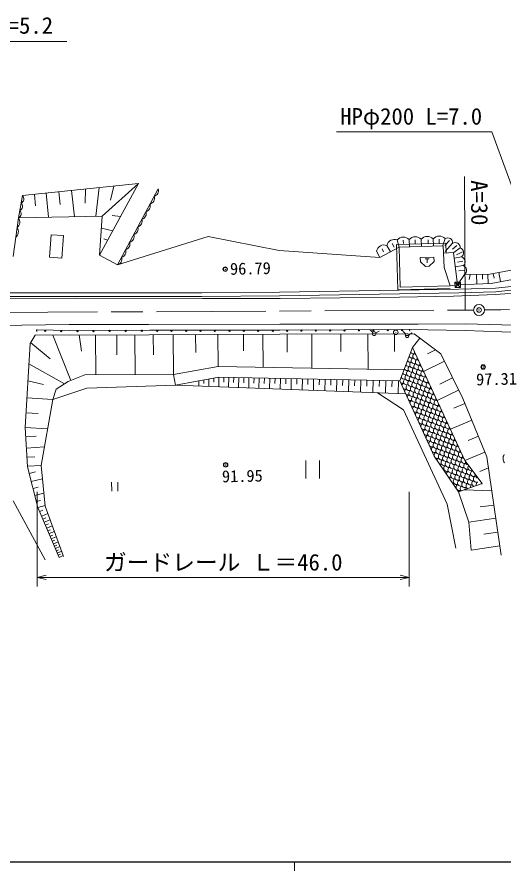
# Model space of a CAD drawing. Units: millimetres, scale not verified. Extents: x 40000 to 680000, y 20000 to 380000.
# Drawn here: x 237476 to 291026, y 204000 to 297999 of the extents above; entities that cross this region are included whole.
import ezdxf
from ezdxf.enums import TextEntityAlignment as Align

# ---------------------------------------------------------------- set-up
doc = ezdxf.new("R2010")
doc.units = ezdxf.units.MM
doc.header["$LTSCALE"] = 1000
doc.header["$PDMODE"] = 32
doc.header["$PDSIZE"] = 500
doc.linetypes.add('CHAIN', pattern=[18.5, 12, -1.5, 3.5, -1.5])
for name, color, linetype, lineweight in [('M-BGD', 7, 'Continuous', 13), ('M-BMK', 2, 'CHAIN', 13), ('M-STR-HTXT', 7, 'Continuous', 13), ('M-TTL-BAND', 7, 'Continuous', 25)]:
    doc.layers.add(name, color=color, linetype=linetype, lineweight=lineweight)
doc.styles.add('ＭＳ ゴシック', font='')
doc.styles.get('ＭＳ ゴシック').set_extended_font_data('MS Gothic')

msp = doc.modelspace()

# ---------------------------------------------------------------- linework, layer by layer
at = {"layer": 'M-BGD'}
for p, q in [((286756, 265742), (286680, 280444)), ((238083, 278339), (250834, 279678)), ((246497, 279222), (246122, 276071)), ((246550, 271796), (250834, 279678)), ((250834, 279678), (246847, 276086)), ((248134, 279394), (247761, 277847)), ((237642, 275901), (238083, 278339)), ((239376, 278475), (239509, 277208)), ((240669, 278610), (240946, 275967)), ((242072, 278758), (242217, 277377)), ((243474, 278905), (243777, 276024)), ((245001, 279065), (244952, 277519)), ((248525, 270706), (253000, 279097)), ((237027, 271646), (237642, 275901)), ((237642, 275901), (246847, 276086)), ((246550, 271796), (246847, 276086)), ((248868, 276060), (247953, 276166)), ((247996, 274456), (246755, 274757)), ((241236, 274040), (241046, 271557)), ((242582, 273937), (241236, 274040)), ((242392, 271454), (242582, 273937)), ((247444, 273441), (247034, 273574)), ((258491, 273830), (248525, 270706)), ((258491, 273830), (266297, 272317)), ((281931, 273537), (281968, 272738)), ((283248, 273574), (283279, 272838)), ((283903, 273561), (283888, 273021)), ((284566, 273612), (284318, 272861)), ((277392, 271537), (279507, 272668)), ((278155, 272852), (278550, 272157)), ((278746, 273074), (278963, 272663)), ((279296, 273463), (279507, 272668)), ((284346, 272805), (279507, 272668)), ((279631, 268264), (279507, 272668)), ((279957, 273447), (279993, 273060)), ((280613, 273500), (280652, 272701)), ((281273, 273476), (281281, 273074)), ((282686, 273465), (282696, 273036)), ((284462, 270414), (284346, 272805)), ((285051, 273397), (284516, 272837)), ((285389, 273095), (284572, 272206)), ((285864, 272853), (285381, 272463)), ((246550, 271796), (248525, 270706)), ((266297, 272317), (277392, 271537)), ((277014, 272242), (277392, 271537)), ((277637, 272467), (277796, 272152)), ((284385, 272006), (285481, 272092)), ((285939, 268532), (285481, 272092)), ((286213, 272578), (285529, 272087)), ((286455, 272164), (285816, 271840)), ((241046, 271557), (242392, 271454)), ((281833, 271541), (283333, 271573)), ((281844, 271042), (281833, 271541)), ((282410, 270553), (281844, 271042)), ((282376, 271375), (282798, 271384)), ((282587, 271380), (282596, 270957)), ((283343, 271073), (282799, 270562)), ((283333, 271573), (283343, 271073)), ((286371, 271605), (285600, 271456)), ((286506, 271111), (285919, 271000)), ((282799, 270562), (282410, 270553)), ((285119, 268419), (284462, 270414)), ((286530, 270632), (285705, 270504)), ((286696, 270146), (286066, 270048)), ((290477, 269864), (290663, 268881)), ((286688, 269659), (285939, 268532)), ((287315, 269664), (287211, 269100)), ((288002, 269668), (288045, 268612)), ((288655, 269673), (288676, 269163)), ((289254, 269677), (289295, 268670)), ((289609, 268682), (294406, 269589)), ((289855, 269746), (289947, 269255)), ((279631, 268264), (285119, 268419)), ((285939, 268532), (285119, 268419)), ((285638, 268820), (286238, 268833)), ((285638, 268820), (286251, 268233)), ((285651, 268220), (285638, 268820)), ((285651, 268220), (286238, 268833)), ((286251, 268233), (285651, 268220)), ((285939, 268532), (289609, 268682)), ((286238, 268833), (286251, 268233)), ((294002, 268173), (290121, 267737)), ((225786, 266946), (243895, 267058)), ((227747, 267248), (243919, 267248)), ((257884, 267017), (243895, 267058)), ((257804, 267239), (243919, 267248)), ((257804, 267239), (266358, 267303)), ((266416, 267014), (257884, 267017)), ((279524, 267532), (266358, 267303)), ((266416, 267014), (279553, 267154)), ((286082, 267635), (279524, 267532)), ((279553, 267154), (285495, 267259)), ((285495, 267259), (290100, 267456)), ((286082, 267635), (290121, 267737)), ((290100, 267456), (294019, 267743)), ((235064, 264053), (243218, 264144)), ((251942, 264145), (243218, 264144)), ((251942, 264145), (266384, 264193)), ((281598, 264210), (266384, 264193)), ((281598, 264210), (286769, 264236)), ((239686, 263564), (243219, 263494)), ((243219, 263494), (252087, 263539)), ((252087, 263539), (266386, 263543)), ((266386, 263543), (280618, 263621)), ((276302, 263579), (276604, 263290)), ((276939, 263243), (277308, 263438)), ((279133, 263297), (279123, 263296)), ((279128, 263301), (279128, 263291)), ((279937, 263367), (280239, 263078)), ((280574, 263031), (280944, 263226)), ((280618, 263621), (286773, 263486)), ((238897, 262070), (239472, 262995)), ((239472, 262995), (251992, 263014)), ((241412, 262998), (243382, 257992)), ((244309, 263002), (244573, 261212)), ((246113, 263005), (246120, 258617)), ((248454, 263009), (248457, 260817)), ((250443, 263012), (250450, 258634)), ((266388, 263093), (251992, 263014)), ((252453, 263017), (252465, 260811)), ((254650, 263029), (254673, 258651)), ((254650, 263029), (254673, 258651)), ((257109, 263042), (257120, 261069)), ((259569, 263056), (259588, 259543)), ((259569, 263056), (259588, 259543)), ((262369, 263071), (262379, 261243)), ((264517, 263083), (264536, 259448)), ((266388, 263093), (281157, 263134)), ((267192, 263095), (267197, 261125)), ((269885, 263102), (269895, 259345)), ((273085, 263111), (273091, 261182)), ((276074, 263120), (276085, 259227)), ((276545, 263141), (276963, 263151)), ((278999, 263128), (279005, 261180)), ((280181, 262929), (280599, 262939)), ((281792, 262654), (280973, 261616)), ((281157, 263134), (284096, 260917)), ((238369, 252815), (238897, 262070)), ((238961, 262172), (241110, 260386)), ((279567, 257960), (280973, 261616)), ((286743, 249184), (280973, 261616)), ((283516, 261354), (282629, 260921)), ((286493, 256010), (284096, 260917)), ((238769, 259826), (242698, 257620)), ((284487, 260117), (282189, 258996)), ((243103, 257879), (244922, 258612)), ((254673, 258651), (244922, 258612)), ((254888, 257470), (254673, 258651)), ((238662, 257945), (240392, 257540)), ((241760, 257020), (243103, 257879)), ((254888, 257470), (259685, 258341)), ((257467, 257938), (257456, 257375)), ((258007, 258036), (258000, 257653)), ((258576, 258139), (258561, 257334)), ((259116, 258237), (259111, 257792)), ((259685, 258341), (259665, 257293)), ((279567, 257960), (259685, 258341)), ((260223, 258330), (260213, 257802)), ((260761, 258320), (260741, 257253)), ((261309, 258310), (261298, 257771)), ((261856, 258299), (261836, 257213)), ((262414, 258288), (262403, 257740)), ((262971, 258278), (262950, 257172)), ((263539, 258267), (263528, 257709)), ((264106, 258256), (264085, 257130)), ((264684, 258245), (264673, 257677)), ((265262, 258234), (265240, 257087)), ((265850, 258223), (265839, 257644)), ((266438, 258211), (266416, 257043)), ((267037, 258200), (267025, 257611)), ((267635, 258188), (267613, 256999)), ((268245, 258177), (268233, 257577)), ((268854, 258165), (268831, 256954)), ((269475, 258153), (269463, 257542)), ((270095, 258141), (270072, 256908)), ((270727, 258129), (270715, 257507)), ((271359, 258117), (271334, 256861)), ((272002, 258105), (271989, 257471)), ((272645, 258092), (272620, 256814)), ((273299, 258080), (273287, 257435)), ((273954, 258067), (273929, 256765)), ((274620, 258055), (274608, 257398)), ((275286, 258042), (275261, 256716)), ((275965, 258029), (275952, 257360)), ((276643, 258016), (276617, 256666)), ((277334, 258003), (277321, 257321)), ((278024, 257989), (277998, 256615)), ((278727, 257976), (278714, 257282)), ((279430, 257962), (279404, 256563)), ((283364, 249674), (279567, 257960)), ((283983, 257583), (285387, 258273)), ((241396, 255902), (245156, 257131)), ((241396, 255902), (241760, 257020)), ((245156, 257131), (254888, 257470)), ((254888, 257470), (280221, 256532)), ((279975, 254757), (277138, 256646)), ((286038, 256940), (283678, 255788)), ((238554, 256064), (241396, 255902)), ((240119, 248640), (241396, 255902)), ((289148, 249601), (286493, 256010)), ((284773, 244374), (279975, 254757)), ((286728, 255443), (285516, 254941)), ((238462, 254440), (239787, 254364)), ((287487, 253611), (285139, 252639)), ((238369, 252815), (238626, 248493)), ((238369, 252815), (240828, 252675)), ((238429, 251802), (239564, 251869)), ((288215, 251854), (287078, 251382)), ((238503, 250554), (240476, 250671)), ((288943, 250096), (286743, 249184)), ((238563, 249553), (239430, 249604)), ((269242, 249195), (269242, 247195)), ((270742, 247195), (270742, 249195)), ((286024, 245723), (283364, 249674)), ((288627, 246644), (286743, 249184)), ((289148, 249601), (289973, 244044)), ((238622, 248551), (240119, 248640)), ((238626, 248493), (239773, 244011)), ((240560, 244156), (240119, 248640)), ((289330, 248376), (288373, 247959)), ((238812, 247764), (239492, 247938)), ((239042, 246869), (240262, 247182)), ((247875, 246790), (247896, 245790)), ((248541, 246804), (248562, 245804)), ((288627, 246644), (286024, 245723)), ((239238, 246102), (239789, 246243)), ((239434, 245335), (240419, 245587)), ((287165, 242399), (286024, 245723)), ((289706, 245845), (286658, 245962)), ((237028, 244738), (240580, 238237)), ((239604, 244673), (240045, 244786)), ((239773, 244011), (240555, 244211)), ((242102, 238522), (239773, 244011)), ((239967, 243554), (240306, 243698)), ((242593, 238620), (240560, 244156)), ((284773, 244374), (285721, 239550)), ((289938, 244277), (288433, 244064)), ((290721, 238769), (289973, 244044)), ((240183, 243046), (240862, 243335)), ((240324, 242712), (240656, 242853)), ((240466, 242378), (241112, 242652)), ((290146, 242822), (287165, 242399)), ((290146, 242822), (287165, 242399)), ((240601, 242060), (240916, 242194)), ((240736, 241742), (241350, 242003)), ((287418, 239324), (287165, 242399)), ((240864, 241440), (241164, 241567)), ((240993, 241137), (241577, 241385)), ((241115, 240849), (241400, 240970)), ((241237, 240561), (241793, 240797)), ((290363, 241297), (288827, 241079)), ((241353, 240287), (241625, 240402)), ((241470, 240013), (241999, 240238)), ((241580, 239752), (241838, 239862)), ((241691, 239492), (242194, 239705)), ((290579, 239773), (287418, 239324)), ((241796, 239243), (242042, 239348)), ((241902, 238995), (242380, 239198)), ((242002, 238759), (242235, 238858)), ((242102, 238522), (242558, 238715))]:
    msp.add_line(p, q, dxfattribs=at)
for points in [[(286688, 269659), (289495, 269678), (294213, 270570), (298030, 271347), (301063, 272139), (304493, 273208), (307431, 274480)], [(285128, 268120), (279340, 267956), (279198, 272960), (284631, 273113), (284684, 272021)], [(266351, 267703), (279517, 267932), (286074, 268035), (290094, 268137), (293948, 268570), (295521, 268821)], [(227747, 267648), (243919, 267648), (257803, 267639), (266355, 267703)], [(286769, 264236), (290785, 264102), (294835, 264040), (298922, 264125)], [(286773, 263486), (290795, 263352), (294866, 263291), (298986, 263377)], [(254673, 258651), (259588, 259543), (280025, 259151)], [(291056, 249850), (291000, 249744), (290960, 249632), (290939, 249515), (290936, 249396), (290950, 249274), (290980, 249152), (291024, 249032), (291080, 248917)]]:
    msp.add_lwpolyline(points, dxfattribs=at)
for centre, radius in [((260372, 270244), 200), ((288295, 265750), 600), ((240568, 263472), 75), ((242335, 263437), 75), ((244105, 263424), 75), ((245879, 263433), 75), ((247653, 263442), 75), ((249427, 263451), 75), ((251200, 263460), 75), ((252882, 263464), 75), ((254471, 263465), 75), ((256059, 263465), 75), ((257648, 263465), 75), ((259237, 263466), 75), ((260826, 263466), 75), ((262415, 263467), 75), ((264003, 263467), 75), ((265592, 263468), 75), ((267177, 263472), 75), ((268759, 263481), 75), ((270340, 263490), 75), ((271921, 263498), 75), ((273503, 263507), 75), ((275084, 263516), 75), ((276754, 263146), 209), ((276665, 263524), 75), ((278247, 263533), 75), ((279128, 263296), 250), ((279828, 263542), 75), ((280390, 262934), 209), ((288747, 259480), 200), ((260414, 248704), 200)]:
    msp.add_circle(centre, radius, dxfattribs=at)
for centre, radius, start, end in [((237689, 277991), 526, 298.05832, 41.42297), ((251918, 278057), 665, 286.30152, 17.55863), ((252365, 278896), 665, 286.3016, 17.55884), ((237541, 277178), 526, 298.05793, 41.42282), ((251470, 277218), 665, 286.3016, 17.55884), ((237394, 276365), 526, 298.05854, 41.42275), ((251023, 276379), 665, 286.3016, 17.55884), ((236950, 275458), 822, 310.95151, 32.60531), ((250576, 275540), 665, 286.3016, 17.55884), ((236796, 274394), 822, 310.95151, 32.60531), ((250128, 274701), 665, 286.30211, 17.55834), ((249681, 273862), 665, 286.30152, 17.55863), ((279971, 272908), 874, 42.66685, 140.5669), ((281288, 272945), 874, 42.66613, 140.56762), ((282606, 272982), 874, 42.66671, 140.56747), ((283923, 273019), 874, 42.66685, 140.5669), ((284848, 273147), 544, 354.5298, 121.24084), ((249233, 273023), 665, 286.3016, 17.55884), ((277843, 272065), 847, 68.39187, 167.91111), ((278983, 272675), 847, 68.39175, 167.91102), ((285672, 272630), 544, 354.52949, 121.24098), ((248786, 272184), 665, 286.301, 17.55892), ((286041, 272050), 555, 306.58067, 71.90748), ((248338, 271345), 665, 286.30121, 17.55923), ((286199, 271078), 555, 306.58126, 71.90755), ((286357, 270105), 555, 306.58079, 71.90736), ((239685, 263489), 75, 88.86747, 268.86747), ((280619, 263546), 75, 270.3147, 90.3147), ((281227, 261758), 350, 217.01537, 239.18147), ((280886, 260827), 350, 213.83123, 294.8945), ((281056, 261292), 350, 215.43795, 294.8945), ((281181, 260191), 350, 114.8945, 294.8945), ((281351, 260656), 350, 114.8945, 294.8945), ((281522, 261122), 350, 170.60752, 239.18147), ((281817, 260486), 350, 170.60752, 239.18147), ((280545, 259896), 350, 210.51726, 294.8945), ((280716, 260361), 350, 212.19215, 294.8945), ((280840, 259260), 350, 114.8945, 294.8945), ((281011, 259725), 350, 114.8945, 294.8945), ((281476, 259555), 350, 114.8945, 294.8945), ((281647, 260020), 350, 114.8945, 294.8945), ((281942, 259385), 350, 114.8945, 294.8945), ((282112, 259850), 350, 170.60752, 239.18147), ((280204, 258965), 350, 207.0434, 294.8945), ((280375, 259430), 350, 208.80255, 294.8945), ((280500, 258329), 350, 114.8945, 294.8945), ((280670, 258794), 350, 114.8945, 294.8945), ((281135, 258624), 350, 114.8945, 294.8945), ((281306, 259089), 350, 114.8945, 294.8945), ((281601, 258454), 350, 114.8945, 294.8945), ((281771, 258919), 350, 114.8945, 294.8945), ((282066, 258283), 350, 114.8945, 294.8945), ((282237, 258749), 350, 114.8945, 294.8945), ((282407, 259214), 350, 170.60752, 239.18147), ((282702, 258578), 350, 170.60752, 239.18147), ((279864, 258034), 350, 235.57483, 294.8945), ((280034, 258499), 350, 205.23435, 294.8945), ((280159, 257398), 350, 114.8945, 174.75265), ((280329, 257863), 350, 114.8945, 294.8945), ((280795, 257693), 350, 114.8945, 294.8945), ((280965, 258159), 350, 114.8945, 294.8945), ((281260, 257523), 350, 114.8945, 294.8945), ((281430, 257988), 350, 114.8945, 294.8945), ((281726, 257352), 350, 114.8945, 294.8945), ((281896, 257818), 350, 114.8945, 294.8945), ((282361, 257647), 350, 114.8945, 294.8945), ((282532, 258113), 350, 114.8945, 294.8945), ((282827, 257477), 350, 114.8945, 294.8945), ((282997, 257942), 350, 170.60752, 239.18147), ((280159, 257398), 350, 234.48435, 294.8945), ((280454, 256762), 350, 114.8945, 175.88054), ((280624, 257228), 350, 114.8945, 294.8945), ((280919, 256592), 350, 114.8945, 294.8945), ((281090, 257057), 350, 114.8945, 294.8945), ((281385, 256421), 350, 114.8945, 294.8945), ((281555, 256887), 350, 114.8945, 294.8945), ((282021, 256716), 350, 114.8945, 294.8945), ((282191, 257182), 350, 114.8945, 294.8945), ((282486, 256546), 350, 114.8945, 294.8945), ((282657, 257011), 350, 114.8945, 294.8945), ((282952, 256376), 350, 114.8945, 294.8945), ((283122, 256841), 350, 114.8945, 294.8945), ((283292, 257307), 350, 170.60752, 239.18147), ((283588, 256671), 350, 170.60752, 239.18147), ((280454, 256762), 350, 233.35645, 294.8945), ((280749, 256126), 350, 114.8945, 177.05047), ((280749, 256126), 350, 232.18653, 294.8945), ((281044, 255490), 350, 114.8945, 178.26807), ((281214, 255956), 350, 114.8945, 294.8945), ((281680, 255785), 350, 114.8945, 294.8945), ((281850, 256251), 350, 114.8945, 294.8945), ((282145, 255615), 350, 114.8945, 294.8945), ((282316, 256080), 350, 114.8945, 294.8945), ((282611, 255445), 350, 114.8945, 294.8945), ((282781, 255910), 350, 114.8945, 294.8945), ((283247, 255740), 350, 114.8945, 294.8945), ((283417, 256205), 350, 114.8945, 294.8945), ((283712, 255569), 350, 114.8945, 294.8945), ((283883, 256035), 350, 170.60752, 239.18147), ((281044, 255490), 350, 230.96893, 294.8945), ((281339, 254854), 350, 114.8945, 179.54031), ((281509, 255320), 350, 114.8945, 294.8945), ((281805, 254684), 350, 114.8945, 294.8945), ((281975, 255149), 350, 114.8945, 294.8945), ((282270, 254514), 350, 114.8945, 294.8945), ((282440, 254979), 350, 114.8945, 294.8945), ((282906, 254809), 350, 114.8945, 294.8945), ((283076, 255274), 350, 114.8945, 294.8945), ((283371, 254638), 350, 114.8945, 294.8945), ((283542, 255104), 350, 114.8945, 294.8945), ((283837, 254468), 350, 114.8945, 294.8945), ((284007, 254933), 350, 114.8945, 294.8945), ((284178, 255399), 350, 170.60752, 239.18147), ((284473, 254763), 350, 170.60752, 239.18147), ((281339, 254854), 350, 229.69668, 294.8945), ((281634, 254219), 350, 114.8945, 180.87602), ((281634, 254219), 350, 228.36097, 294.8945), ((281929, 253583), 350, 114.8945, 182.28663), ((282100, 254048), 350, 114.8945, 294.8945), ((282565, 253878), 350, 114.8945, 294.8945), ((282736, 254343), 350, 114.8945, 294.8945), ((283031, 253707), 350, 114.8945, 294.8945), ((283201, 254173), 350, 114.8945, 294.8945), ((283496, 253537), 350, 114.8945, 294.8945), ((283667, 254002), 350, 114.8945, 294.8945), ((284132, 253832), 350, 114.8945, 294.8945), ((284302, 254298), 350, 114.8945, 294.8945), ((284598, 253662), 350, 114.8945, 294.8945), ((284768, 254127), 350, 170.60752, 239.18147), ((281929, 253583), 350, 226.95037, 294.8945), ((282224, 252947), 350, 114.8945, 183.78737), ((282395, 253412), 350, 114.8945, 294.8945), ((282690, 252776), 350, 114.8945, 294.8945), ((282860, 253242), 350, 114.8945, 294.8945), ((283155, 252606), 350, 114.8945, 294.8945), ((283326, 253071), 350, 114.8945, 294.8945), ((283791, 252901), 350, 114.8945, 294.8945), ((283962, 253367), 350, 114.8945, 294.8945), ((284257, 252731), 350, 114.8945, 294.8945), ((284427, 253196), 350, 114.8945, 294.8945), ((284722, 252560), 350, 114.8945, 294.8945), ((284893, 253026), 350, 114.8945, 294.8945), ((285063, 253491), 350, 170.60752, 239.18147), ((285358, 252855), 350, 170.60752, 239.18147), ((282224, 252947), 350, 225.44962, 294.8945), ((282519, 252311), 350, 114.8945, 185.39941), ((282519, 252311), 350, 223.83759, 294.8945), ((282815, 251675), 350, 114.8945, 187.15358), ((282985, 252140), 350, 114.8945, 294.8945), ((283450, 251970), 350, 114.8945, 294.8945), ((283621, 252436), 350, 114.8945, 294.8945), ((283916, 251800), 350, 114.8945, 294.8945), ((284086, 252265), 350, 114.8945, 294.8945), ((284381, 251629), 350, 114.8945, 294.8945), ((284552, 252095), 350, 114.8945, 294.8945), ((285017, 251924), 350, 114.8945, 294.8945), ((285188, 252390), 350, 114.8945, 294.8945), ((285483, 251754), 350, 114.8945, 294.8945), ((285653, 252219), 350, 170.60752, 239.18147), ((282815, 251675), 350, 222.08342, 294.8945), ((283110, 251039), 350, 114.8945, 189.09805), ((283280, 251505), 350, 114.8945, 294.8945), ((283575, 250869), 350, 114.8945, 294.8945), ((283746, 251334), 350, 114.8945, 294.8945), ((284041, 250698), 350, 114.8945, 294.8945), ((284211, 251164), 350, 114.8945, 294.8945), ((284677, 250993), 350, 114.8945, 294.8945), ((284847, 251459), 350, 114.8945, 294.8945), ((285142, 250823), 350, 114.8945, 294.8945), ((285312, 251289), 350, 114.8945, 294.8945), ((285778, 251118), 350, 114.8945, 294.8945), ((285948, 251584), 350, 170.60752, 239.18147), ((286243, 250948), 350, 170.60752, 239.18147), ((283110, 251039), 350, 220.13895, 294.8945), ((283405, 250403), 350, 114.8945, 191.31607), ((283405, 250403), 350, 217.92092, 294.8945), ((283700, 249767), 350, 114.8945, 193.97744), ((283870, 250233), 350, 114.8945, 294.8945), ((284336, 250062), 350, 114.8945, 294.8945), ((284506, 250528), 350, 114.8945, 294.8945), ((284801, 249892), 350, 114.8945, 294.8945), ((284972, 250358), 350, 114.8945, 294.8945), ((285267, 249722), 350, 114.8945, 294.8945), ((285437, 250187), 350, 114.8945, 294.8945), ((285607, 250653), 350, 114.8945, 294.8945), ((285903, 250017), 350, 114.8945, 294.8945), ((286073, 250482), 350, 114.8945, 294.8945), ((286368, 249846), 350, 114.8945, 294.8945), ((286538, 250312), 350, 170.60752, 239.18147), ((283700, 249767), 350, 233.1269, 294.8945), ((283995, 249131), 350, 114.8945, 162.97868), ((284165, 249597), 350, 114.8945, 294.8945), ((284460, 248961), 350, 114.8945, 294.8945), ((284631, 249427), 350, 114.8945, 294.8945), ((284926, 248791), 350, 114.8945, 294.8945), ((285096, 249256), 350, 114.8945, 294.8945), ((285562, 249086), 350, 114.8945, 294.8945), ((285732, 249551), 350, 114.8945, 294.8945), ((286027, 248915), 350, 114.8945, 294.8945), ((286198, 249381), 350, 114.8945, 294.8945), ((286663, 249210), 350, 114.8945, 294.8945), ((286834, 249676), 350, 170.60752, 239.18147), ((287129, 249040), 350, 166.35689, 266.78694), ((283995, 249131), 350, 264.92359, 294.8945), ((284290, 248496), 350, 114.8945, 142.30424), ((284290, 248496), 350, 285.59803, 294.8945), ((284585, 247860), 350, 114.8945, 123.95405), ((284756, 248325), 350, 114.8945, 294.8945), ((285221, 248155), 350, 114.8945, 294.8945), ((285391, 248620), 350, 114.8945, 294.8945), ((285686, 247984), 350, 114.8945, 294.8945), ((285857, 248450), 350, 114.8945, 294.8945), ((286322, 248280), 350, 114.8945, 294.8945), ((286493, 248745), 350, 114.8945, 294.8945), ((286788, 248109), 350, 114.8945, 294.8945), ((286958, 248575), 350, 114.8945, 294.8945), ((287253, 247939), 350, 114.8945, 294.8945), ((287424, 248404), 350, 140.16976, 292.97407), ((285051, 247689), 350, 114.8945, 180.06768), ((285051, 247689), 350, 247.83459, 294.8945), ((285346, 247053), 350, 114.8945, 154.97211), ((285516, 247519), 350, 114.8945, 294.8945), ((285982, 247349), 350, 114.8945, 294.8945), ((286152, 247814), 350, 114.8945, 294.8945), ((286447, 247178), 350, 114.8945, 294.8945), ((286617, 247644), 350, 114.8945, 294.8945), ((286913, 247008), 350, 114.8945, 294.8945), ((287083, 247473), 350, 114.8945, 294.8945), ((287548, 247303), 350, 114.8945, 294.8945), ((287719, 247768), 350, 116.8017, 294.8945), ((288014, 247132), 350, 114.8945, 294.8945), ((288184, 247598), 350, 163.95953, 269.1843), ((285346, 247053), 350, 272.93016, 294.8945), ((285641, 246418), 350, 114.8945, 135.5191), ((285811, 246883), 350, 114.8945, 294.8945), ((286106, 246247), 350, 114.8945, 294.8945), ((286277, 246713), 350, 114.8945, 294.8945), ((286572, 246077), 350, 114.8945, 224.96067), ((286742, 246542), 350, 114.8945, 294.8945), ((287208, 246372), 350, 114.8945, 237.69951), ((287378, 246837), 350, 114.8945, 294.8945), ((287673, 246201), 350, 114.8945, 183.0639), ((287844, 246667), 350, 114.8945, 253.29707), ((288309, 246497), 350, 114.8945, 194.07914), ((288479, 246962), 350, 284.07914, 294.8945), ((286401, 245611), 350, 114.8945, 158.21043), ((287037, 245906), 350, 114.8945, 171.37404)]:
    msp.add_arc(centre, radius, start, end, dxfattribs=at)
for p in [(260372, 270244), (288295, 265750), (288747, 259480), (260414, 248704)]:
    msp.add_point(p, dxfattribs=at)
at = {"layer": 'M-BMK'}
for p, q in [((197324, 265281), (286756, 265742)), ((286756, 265742), (287736, 265747))]:
    msp.add_line(p, q, dxfattribs=at)
msp.add_lwpolyline([(288895, 265755), (289695, 265761), (290675, 265773), (291654, 265789)], dxfattribs=at)
at = {"layer": 'M-STR-HTXT'}
for p, q in [((225003, 295322), (242946, 295322)), ((289714, 285351), (272618, 285351)), ((295948, 268183), (289714, 285351)), ((239686, 245723), (239686, 235316)), ((280623, 245723), (280623, 235316)), ((239686, 236316), (240686, 236566)), ((239686, 236316), (280623, 236316)), ((239686, 236316), (240686, 236066)), ((280623, 236316), (279623, 236566)), ((280623, 236316), (279623, 236066))]:
    msp.add_line(p, q, dxfattribs=at)
at = {"layer": 'M-TTL-BAND'}
msp.add_line((40000, 205000), (579000, 205000), dxfattribs=at)
at = {"layer": 'M-TTL-BAND', "lineweight": 13}
msp.add_line((268000, 205000), (268000, 204000), dxfattribs=at)

# ---------------------------------------------------------------- texts
at = {"layer": 'M-BGD', "style": 'ＭＳ ゴシック'}
for s, height, rotation, p in [('A=30', 1833, 270.538, (286847, 280037)), ('96.79', 1320, 1.263, (260920, 269225)), ('97.31', 1320, 1.263, (287987, 257052)), ('91.95', 1320, 1.263, (260032, 246376))]:
    msp.add_text(s, height=height, rotation=rotation, dxfattribs=at).set_placement(p, align=Align.BOTTOM_LEFT)
at = {"layer": 'M-STR-HTXT', "style": 'ＭＳ ゴシック'}
for s, p in [('HPφ300 L=5.2', (225822, 295616)), ('HPφ200 L=7.0', (273021, 285607))]:
    msp.add_text(s, height=1833, dxfattribs=at).set_placement(p, align=Align.BOTTOM_LEFT)
msp.add_text('ガードレール Ｌ＝46.0', height=1833, dxfattribs=at).set_placement((260155, 236516), align=Align.BOTTOM_CENTER)

doc.saveas('drawing.dxf')
